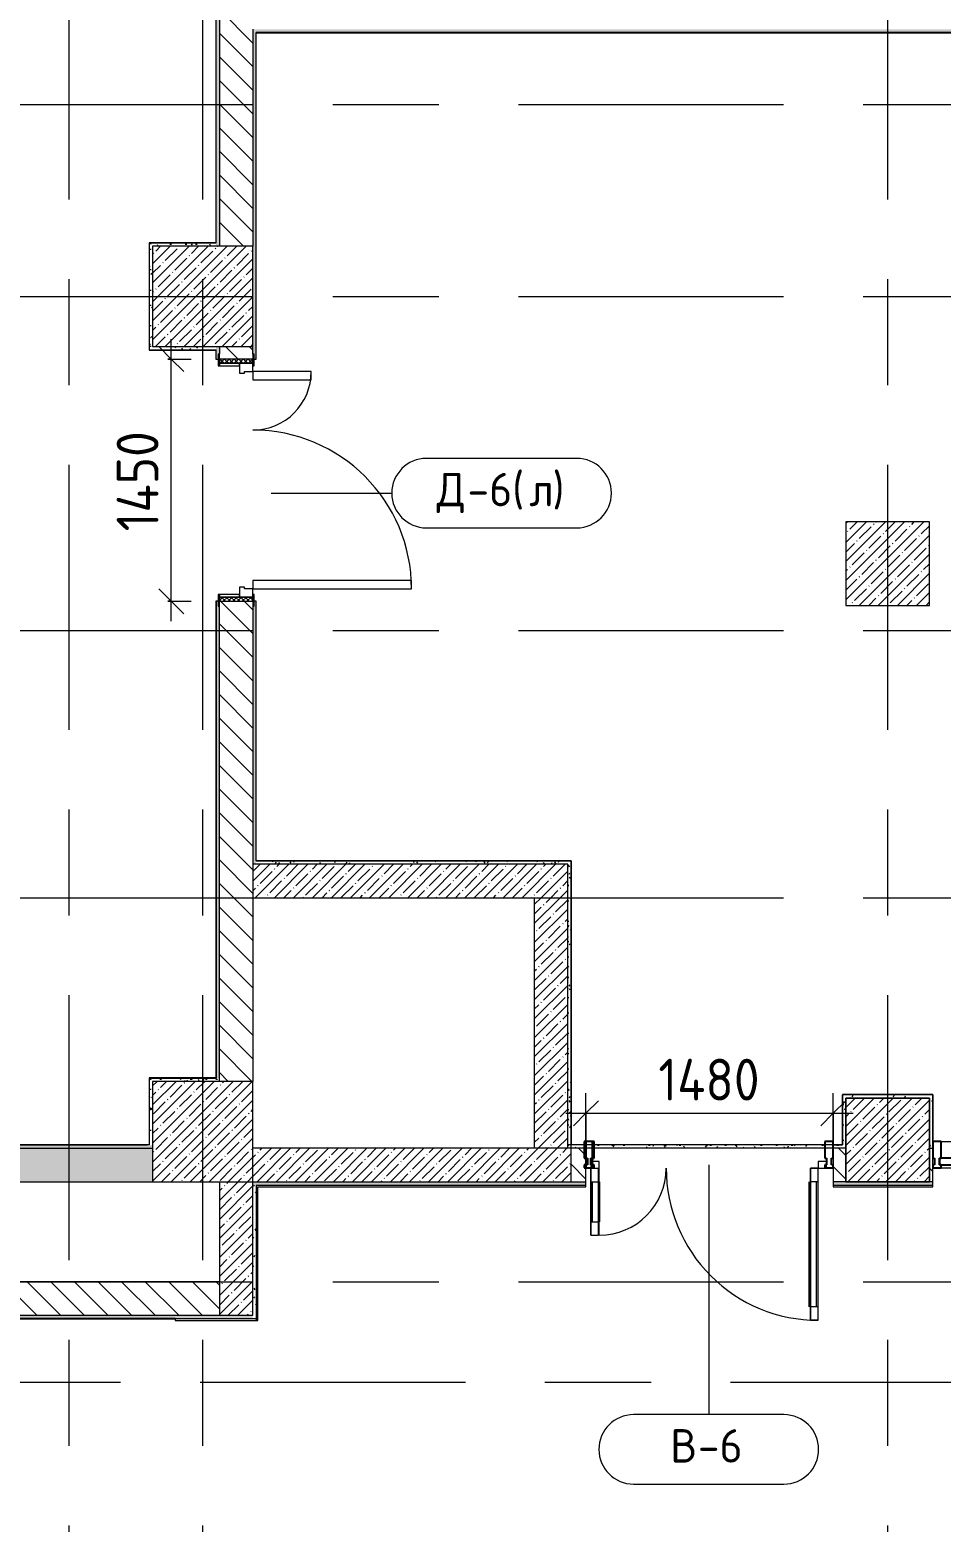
# Model space of a CAD drawing. Header units: millimetres. Extents: x 35363 to 232034, y -8553 to 29000.
# Drawn here: x 65425 to 70880, y 9662 to 18596 of the extents above; entities that cross this region are included whole.
import ezdxf

# ---------------------------------------------------------------- set-up
doc = ezdxf.new("R2010")
doc.units = ezdxf.units.MM
doc.linetypes.add('Осевая', pattern=[3175, 635, -476.25, 1587.5, -476.25])
for name, color, linetype, lineweight in [('A-ANNO-DIMS', 7, 'Continuous', 9), ('A-ANNO-DIMS-100', 7, 'Continuous', 9), ('A-DETL-GENF', 7, 'Continuous', 9), ('A-DOOR', 7, 'Continuous', 9), ('A-DOOR-FRAM-2', 7, 'Continuous', 9), ('A-DOOR-IDEN', 7, 'Continuous', 9), ('A-GLAZ-CURT', 7, 'Continuous', 9), ('A-GLAZ-CURT-1', 7, 'Continuous', 25), ('A-GLAZ-CWMG', 7, 'Continuous', 9), ('A-GLAZ-CWMG-1', 7, 'Continuous', 25), ('A-WALL', 7, 'Continuous', 9), ('I-WALL', 7, 'Continuous', 9), ('S-COLS', 7, 'Continuous', 9), ('Оси-2', 7, 'Осевая', 9)]:
    doc.layers.add(name, color=color, linetype=linetype, lineweight=lineweight)
for name, color, linetype, lineweight, true_color in [('A-DOOR-1', 1, 'Continuous', 9, 0xff0000), ('A-DOOR-2', 1, 'Continuous', 13, 0xff0000), ('A-DOOR-FRAM-1', 1, 'Continuous', 13, 0xff0000), ('A-WALL-1', 7, 'Continuous', 9, 0x3c3c3c), ('A-WALL-FNSH-1', 7, 'Continuous', 9, 0x3c3c3c)]:
    doc.layers.add(name, color=color, linetype=linetype, lineweight=lineweight, true_color=true_color)
doc.styles.add('GOST Common', font='GOST_Common.ttf', dxfattribs={"height": 200})
doc.styles.add('ISOCPEUR', font='isocpeur.ttf', dxfattribs={"width": 0.9, "height": 250})
doc.dimstyles.new('ISO-2_5_0_9К_БОЛЬШОЙ', dxfattribs={"dimscale": 304.8, "dimtxt": 248.995294, "dimasz": 0.492126, "dimexe": 0.393701, "dimexo": 0.984252, "dimgap": 0, "dimtad": 1, "dimdec": 0, "dimrnd": 10, "dimzin": 0, "dimdsep": 46, "dimtxsty": 'ISOCPEUR', "dimblk1": 'OBLIQUE', "dimblk2": 'OBLIQUE', "dimsah": 1, "dimcen": 0.09, "dimdle": 0.393701, "dimazin": 0, "dimtfac": 1, "dimtdec": 4, "dimtix": 1, "dimtmove": 0, "dimatfit": 3, "dimfxl": 1, "dimtvp": 1, "dimtolj": 1, "dimtzin": 0, "dimarcsym": 2})
pattern_1 = [(135, (0, 0), (-70.71068, -70.71068), [])]
pattern_2 = [(45, (0, 0), (-57.02463, 57.02463), []), (45, (57.025, 0), (-57.02463, 57.02463), [100.806, -20.161, 3.353, -16.808])]
pattern_3 = [(0, (0, 0), (121.92, 30.48), [10.058, -81.382, 10.058, -81.382, -487.68]), (0, (0, 0), (121.92, 30.48), [-182.88, 10.058, -172.822, 10.058, -81.382, -213.36]), (0, (0, 0), (121.92, 30.48), [-457.2, 10.058, -50.902, 10.058, -142.342]), (120, (45.72, 15.24), (-87.356454, 90.345817), [10.058, -81.382, 10.058, -81.382, -487.68]), (120, (45.72, 15.24), (-87.356454, 90.345817), [-182.88, 10.058, -172.822, 10.058, -81.382, -213.36]), (120, (45.72, 15.24), (-87.356454, 90.345817), [-457.2, 10.058, -50.902, 10.058, -142.342]), (240, (60.96, 76.2), (-34.563546, -120.825817), [10.058, -81.382, 10.058, -81.382, -487.68]), (240, (60.96, 76.2), (-34.563546, -120.825817), [-182.88, 10.058, -172.822, 10.058, -81.382, -213.36]), (240, (60.96, 76.2), (-34.563546, -120.825817), [-457.2, 10.058, -50.902, 10.058, -142.342])]

# ---------------------------------------------------------------- blocks, each defined once
blk = doc.blocks.new('BSC_Колонна _Прямоугольная - 600х600-23205240-План заполнения и маркировки дверных проемов 2 этажа в осях 12-23')
at = {"layer": 'S-COLS'}
h = blk.add_hatch(dxfattribs=at)
h.set_pattern_fill('FP_15', color=256, style=0, pattern_type=2)
h.set_pattern_definition([(45, (-66460, -12000), (-57.02463, 57.02463), []), (45, (-66402.975, -12000), (-57.02463, 57.02463), [100.806, -20.161, 3.353, -16.808])])
h.paths.add_polyline_path([(-300, -300), (300, -300), (300, 300), (-300, 300), (-300, -253.2)])
for p, q in [((300, 300), (-300, 300)), ((-300, 300), (-300, -300)), ((300, -300), (300, 300)), ((-300, -300), (300, -300))]:
    blk.add_line(p, q, dxfattribs=at)
blk = doc.blocks.new('BSC_Колонна _Прямоугольная - 600х600-V14-План заполнения и маркировки дверных проемов 2 этажа в осях 12-23')
at = {"layer": 'S-COLS'}
h = blk.add_hatch(dxfattribs=at)
h.set_pattern_fill('FP_16', color=256, style=0, pattern_type=2)
h.set_pattern_definition([(45, (-66460, -17000), (-57.02463, 57.02463), []), (45, (-66402.975, -17000), (-57.02463, 57.02463), [100.806, -20.161, 3.353, -16.808])])
h.paths.add_polyline_path([(-300, -300), (300, -300), (300, 300), (-300, 300), (-300, 225.7)])
for p, q in [((300, 300), (-300, 300)), ((-300, 300), (-300, -300)), ((300, -300), (300, 300)), ((-300, -300), (300, -300))]:
    blk.add_line(p, q, dxfattribs=at)
blk = doc.blocks.new('110_Дверь_СКБ_2Ст - Д-6_л__ ДОО_Дв_1450x2100h_Дверь из раздевальной в коридор-25835678-План заполнения и маркировки дверных проемов 2 этажа в осях 12-23')
at = {"layer": 'A-DOOR'}
h = blk.add_hatch(dxfattribs=at)
h.set_pattern_fill('FP_25', color=256, style=0, pattern_type=2)
h.set_pattern_definition([(135, (1576.41, 164.685), (-14.14214, -14.14214), []), (225, (1576.41, 164.685), (14.14214, -14.14214), [])])
h.paths.add_polyline_path([(737.5, 100), (712.5, 100), (712.5, -100), (737.5, -100)])
at = {"layer": 'A-DOOR-FRAM-2'}
h = blk.add_hatch(dxfattribs=at)
h.set_pattern_fill('FP_26', color=256, style=0, pattern_type=2)
h.set_pattern_definition([(45, (-546.384, 164.685), (-14.1421, 14.1421), []), (135, (-546.384, 164.685), (-14.1421, -14.1421), [])])
h.paths.add_polyline_path([(-687.5, -100), (-687.5, 100), (-712.5, 100), (-712.5, -100)])
at = {"layer": 'A-DOOR-1'}
for centre, radius, start, end in [((662.5, 100), 950, 90, 180), ((-637.5, 100), 350, 360, 90)]:
    blk.add_arc(centre, radius, start, end, dxfattribs=at)
at = {"layer": 'A-DOOR-2'}
for p, q in [((662.5, 1050), (612.5, 1050)), ((612.5, 1050), (612.5, 100)), ((662.5, 100), (662.5, 1050)), ((-637.5, 450), (-637.5, 100)), ((-587.5, 450), (-637.5, 450)), ((-587.5, 100), (-587.5, 450)), ((-637.5, 100), (-587.5, 100)), ((612.5, 100), (662.5, 100))]:
    blk.add_line(p, q, dxfattribs=at)
at = {"layer": 'A-DOOR-FRAM-1'}
for p, q in [((-672.5, 108), (-742.5, 108)), ((-742.5, 108), (-742.5, 100)), ((-742.5, 100), (-672.5, 100)), ((-687.5, 100), (-712.5, 100)), ((-712.5, 100), (-712.5, -100)), ((-637.5, 100), (-687.5, 100)), ((-687.5, 100), (-687.5, 20)), ((-687.5, -100), (-687.5, 100)), ((-672.5, 100), (-672.5, 108)), ((-637.5, 50), (-637.5, 100)), ((662.5, 100), (662.5, 50)), ((712.5, 100), (662.5, 100)), ((767.5, 108), (697.5, 108)), ((697.5, 108), (697.5, 100)), ((697.5, 100), (767.5, 100)), ((712.5, 20), (712.5, 100)), ((737.5, 100), (712.5, 100)), ((712.5, 100), (712.5, -100)), ((737.5, -100), (737.5, 100)), ((767.5, 100), (767.5, 108)), ((-687.5, 20), (-627.5, 20)), ((-672.5, 20), (-687.5, 20)), ((-687.5, 20), (-687.5, -100)), ((-672.5, -100), (-672.5, 20)), ((-627.5, 50), (-637.5, 50)), ((-627.5, 20), (-627.5, 50)), ((662.5, 50), (652.5, 50)), ((652.5, 50), (652.5, 20)), ((652.5, 20), (712.5, 20)), ((712.5, 20), (697.5, 20)), ((697.5, 20), (697.5, -100)), ((712.5, -100), (712.5, 20)), ((-672.5, -100), (-742.5, -100)), ((-742.5, -100), (-742.5, -108)), ((-742.5, -108), (-672.5, -108)), ((-712.5, -100), (-687.5, -100)), ((-687.5, -100), (-672.5, -100)), ((-672.5, -108), (-672.5, -100)), ((697.5, -100), (712.5, -100)), ((767.5, -100), (697.5, -100)), ((697.5, -100), (697.5, -108)), ((697.5, -108), (767.5, -108)), ((712.5, -100), (737.5, -100)), ((767.5, -108), (767.5, -100))]:
    blk.add_line(p, q, dxfattribs=at)
blk = doc.blocks.new('BSC_Колонна _Прямоугольная - 500х500-V28-План заполнения и маркировки дверных проемов 2 этажа в осях 12-23')
at = {"layer": 'S-COLS'}
h = blk.add_hatch(dxfattribs=at)
h.set_pattern_fill('FP_44', color=256, style=0, pattern_type=2)
h.set_pattern_definition([(45, (-70560, -15400), (-57.02463, 57.02463), []), (45, (-70502.975, -15400), (-57.02463, 57.02463), [100.806, -20.161, 3.353, -16.808])])
h.paths.add_polyline_path([(-250, -250), (250, -250), (250, 250), (-250, 250)])
for p, q in [((250, 250), (-250, 250)), ((-250, 250), (-250, -250)), ((250, -250), (250, 250)), ((-250, -250), (250, -250))]:
    blk.add_line(p, q, dxfattribs=at)
blk = doc.blocks.new('Прямоугольный импост - Импост структурный с накладкой - 160мм Темный-33326475-План заполнения и маркировки дверных проемов 2 этажа в осях 12-23')
at = {"layer": 'A-GLAZ-CWMG-1'}
for p, q in [((-50, 40), (-50, 140)), ((-50, 140), (0, 140)), ((0, 140), (0, 40)), ((-40, 40), (-50, 40)), ((-50, -17), (-50, 0)), ((-50, 0), (-40, 0)), ((-40, 0), (-40, 40)), ((-10, 40), (-10, 0)), ((0, 40), (-10, 40)), ((-10, 0), (0, 0)), ((0, 0), (0, -17)), ((0, -17), (-50, -17))]:
    blk.add_line(p, q, dxfattribs=at)
blk = doc.blocks.new('Дверь_Витражная_остекление_ - ВВ-6 остекление-32274838-План заполнения и маркировки дверных проемов 2 этажа в осях 12-23')
at = {"layer": 'A-DETL-GENF'}
for p, q in [((-655, 930), (-610, 930)), ((-655, 930), (-655, 20)), ((-610, 930), (-655, 930)), ((-655, 930), (-655, 20)), ((-610, 930), (-610, 20)), ((-610, 20), (-610, 930)), ((-655, 850), (-610, 850)), ((-645, 850), (-645, 100)), ((-601, 850), (-601, 100)), ((705, 420), (660, 420)), ((660, 420), (660, 20)), ((705, 420), (660, 420)), ((660, 420), (660, 20)), ((705, 420), (705, 20)), ((705, 20), (705, 420)), ((651, 340), (651, 100)), ((705, 340), (660, 340)), ((695, 340), (695, 100)), ((-655, 100), (-610, 100)), ((705, 100), (660, 100)), ((-610, 20), (-655, 20)), ((-655, 20), (-610, 20))]:
    blk.add_line(p, q, dxfattribs=at)
at = {"layer": 'A-DOOR-1'}
for p, q in [((-655, 930), (-655, 20)), ((655, 420), (655, 20))]:
    blk.add_line(p, q, dxfattribs=at)
for centre, radius, start, end in [((-655, 20), 910, 360, 90), ((655, 20), 400, 90, 180)]:
    blk.add_arc(centre, radius, start, end, dxfattribs=at)
at = {"layer": 'A-DOOR-2'}
for p, q in [((-655, 20), (-705, 20)), ((-705, 20), (-705, -20)), ((-655, -20), (-655, 20)), ((705, 20), (655, 20)), ((655, 20), (655, -20)), ((705, -20), (705, 20)), ((-705, -20), (-655, -20)), ((655, -20), (705, -20))]:
    blk.add_line(p, q, dxfattribs=at)
blk = doc.blocks.new('Прямоугольный импост - Импост структурный с накладкой - 160мм Темный-33326241-План заполнения и маркировки дверных проемов 2 этажа в осях 12-23')
at = {"layer": 'A-GLAZ-CWMG-1'}
for p, q in [((-25, 40), (-25, 140)), ((-25, 140), (25, 140)), ((25, 140), (25, 40)), ((-15, 40), (-25, 40)), ((-25, -17), (-25, 0)), ((-25, 0), (-15, 0)), ((-15, 0), (-15, 40)), ((15, 40), (15, 0)), ((25, 40), (15, 40)), ((15, 0), (25, 0)), ((25, 0), (25, -17)), ((25, -17), (-25, -17))]:
    blk.add_line(p, q, dxfattribs=at)
blk = doc.blocks.new('Прямоугольный импост - Импост структурный с накладкой - 160мм Темный-33326242-План заполнения и маркировки дверных проемов 2 этажа в осях 12-23')
at = {"layer": 'A-GLAZ-CWMG-1'}
for p, q in [((0, 140), (-50, 140)), ((-50, 140), (-50, 40)), ((0, 40), (0, 140)), ((-50, 40), (-40, 40)), ((-40, 0), (-50, 0)), ((-50, 0), (-50, -17)), ((-40, 40), (-40, 0)), ((-10, 0), (-10, 40)), ((-10, 40), (0, 40)), ((0, 0), (-10, 0)), ((0, -17), (0, 0)), ((-50, -17), (0, -17))]:
    blk.add_line(p, q, dxfattribs=at)
blk = doc.blocks.new('Прямоугольный импост - Импост структурный с накладкой - 160мм Темный-33326237-План заполнения и маркировки дверных проемов 2 этажа в осях 12-23')
at = {"layer": 'A-GLAZ-CWMG-1'}
for p, q in [((-50, 40), (-50, 140)), ((-50, 140), (0, 140)), ((0, 140), (0, 40)), ((-40, 40), (-50, 40)), ((-50, -17), (-50, 0)), ((-50, 0), (-40, 0)), ((-40, 0), (-40, 40)), ((-10, 40), (-10, 0)), ((0, 40), (-10, 40)), ((-10, 0), (0, 0)), ((0, 0), (0, -17)), ((0, -17), (-50, -17))]:
    blk.add_line(p, q, dxfattribs=at)
blk = doc.blocks.new('Системная панель - Стекло - 40мм-32468815-План заполнения и маркировки дверных проемов 2 этажа в осях 12-23')
at = {"layer": 'A-GLAZ-CURT'}
h = blk.add_hatch(dxfattribs=at)
h.set_pattern_fill('FP_63', color=256, style=0, pattern_type=2)
h.set_pattern_definition([(225, (71537, 11700), (282.8427, -282.8427), [200, -600]), (225, (71737, 11800), (282.8427, -282.8427), [600, -200]), (225, (71337, 11900), (282.8427, -282.8427), [200, -600])])
h.paths.add_polyline_path([(-567, 0), (-567, -40), (567, -40), (567, 0), (-271.5, 0)])
at = {"layer": 'A-GLAZ-CURT-1'}
for p, q in [((567, 0), (-567, 0)), ((-567, 0), (-567, -40)), ((567, -40), (567, 0)), ((-567, -40), (567, -40))]:
    blk.add_line(p, q, dxfattribs=at)
blk = doc.blocks.new('Прямоугольный импост - Импост структурный с накладкой - 160мм Темный-32468813-План заполнения и маркировки дверных проемов 2 этажа в осях 12-23')
at = {"layer": 'A-GLAZ-CWMG'}
for p, q in [((70880, 11940), (71994, 11940)), ((70880, 11783), (71994, 11783))]:
    blk.add_line(p, q, dxfattribs=at)
blk = doc.blocks.new('М_двери - Типоразмер_рамка-25223575-План заполнения и маркировки дверных проемов 2 этажа в осях 12-23')
at = {"layer": 'A-DOOR-IDEN'}
for p, q in [((4.496, 2.08), (-4.496, 2.08)), ((-4.496, -2.08), (4.496, -2.08))]:
    blk.add_line(p, q, dxfattribs=at)
for centre, start, end in [((-4.496, 0), 90, 270), ((4.496, 0), 270, 90)]:
    blk.add_arc(centre, 2.08, start, end, dxfattribs=at)
blk = doc.blocks.new('DIMBLOCK61-План заполнения и маркировки дверных проемов 2 этажа в осях 12-23')
at = {"layer": 'A-ANNO-DIMS-100'}
for p, q in [((66271.7, 15055), (66271.7, 16745)), ((66252, 16625), (66391.7, 16625)), ((66271.7, 16625), (66252, 16625)), ((66252, 15175), (66391.7, 15175)), ((66271.7, 15175), (66252, 15175))]:
    blk.add_line(p, q, dxfattribs=at)
at = {"layer": 'A-ANNO-DIMS-100', "lineweight": 20}
for p, q in [((66271.7, 16625), (66196.7, 16700)), ((66271.7, 16625), (66346.7, 16550)), ((66271.7, 15175), (66196.7, 15250)), ((66271.7, 15175), (66346.7, 15100))]:
    blk.add_line(p, q, dxfattribs=at)
at = {"layer": 'A-ANNO-DIMS-100', "color": 0, "insert": (65945.1, 15593.5), "char_height": 250, "width": 735.494, "attachment_point": 1, "rotation": 90, "line_spacing_factor": 1.149209, "style": 'ISOCPEUR'}
blk.add_mtext('1450', dxfattribs=at)
blk = doc.blocks.new('_Oblique')
at = {"color": 0, "linetype": 'ByBlock', "lineweight": -2}
blk.add_line((-0.5, -0.5), (0.5, 0.5), dxfattribs=at)
blk = doc.blocks.new('DIMBLOCK63-План заполнения и маркировки дверных проемов 2 этажа в осях 12-23')
at = {"layer": 'A-ANNO-DIMS-100'}
for p, q in [((68754, 11915.3), (68754, 12229.3)), ((70234, 11915.3), (70234, 12229.3)), ((68634, 12109.3), (70354, 12109.3)), ((68754, 12109.3), (68754, 11915.3)), ((70234, 12109.3), (70234, 11915.3))]:
    blk.add_line(p, q, dxfattribs=at)
at = {"layer": 'A-ANNO-DIMS-100', "lineweight": 20}
for p, q in [((68754, 12109.3), (68829, 12184.3)), ((70234, 12109.3), (70309, 12184.3)), ((68754, 12109.3), (68679, 12034.3)), ((70234, 12109.3), (70159, 12034.3))]:
    blk.add_line(p, q, dxfattribs=at)
at = {"layer": 'A-ANNO-DIMS-100', "color": 0, "insert": (69187.5, 12435.9), "char_height": 250, "width": 735.494, "attachment_point": 1, "line_spacing_factor": 1.149209, "style": 'ISOCPEUR'}
blk.add_mtext('1480', dxfattribs=at)

msp = doc.modelspace()

# ---------------------------------------------------------------- hatches: boundary and pattern name
at = {"layer": 'I-WALL'}
h = msp.add_hatch(dxfattribs=at)
h.set_pattern_fill('FP_19', color=256, style=0, pattern_type=2)
h.set_pattern_definition(pattern_1)
h.paths.add_polyline_path([(66560, 12300), (66760, 12300), (66760, 15175), (66560, 15175), (66560, 12320)])
h.paths.add_polyline_path([(66560, 16625), (66760, 16625), (66760, 16700), (66560, 16700), (66560, 16655)])
h.paths.add_polyline_path([(66617.1, 17300), (66760, 17300), (66760, 22700), (66560, 22700), (66560, 17300)])
h.paths.add_polyline_path([(66760, 23300), (66760, 24050), (66560, 24050), (66560, 23300)])
h.paths.add_polyline_path([(66760, 25950), (66760, 26500), (66560, 26500), (66560, 25950)])
h = msp.add_hatch(dxfattribs=at)
h.set_pattern_fill('FP_58', color=256, style=0, pattern_type=2)
h.set_pattern_definition(pattern_3)
h.paths.add_polyline_path([(66540, 17300), (66560, 17300), (66560, 22700), (66540, 22700), (66540, 17320)])
h = msp.add_hatch(dxfattribs=at)
h.set_pattern_fill('FP_58', color=256, style=0, pattern_type=2)
h.set_pattern_definition(pattern_3)
h.paths.add_polyline_path([(84460, 18580), (84460, 18600), (80210, 18599.9), (80210, 18592), (80180, 18592), (80180, 18580), (84459, 18580)])
h.paths.add_polyline_path([(78974.4, 18580), (79080, 18580), (79080, 18592), (79050, 18592), (79050, 18600), (77370, 18599.7), (77370, 18592), (77340, 18592), (77340, 18580), (77521.2, 18580)])
h.paths.add_polyline_path([(76240, 18580), (76240, 18592), (76210, 18592), (76210, 18600), (66760, 18600), (66760, 18580), (76210, 18580)])
h = msp.add_hatch(dxfattribs=at)
h.set_pattern_fill('FP_58', color=256, style=0, pattern_type=2)
h.set_pattern_definition(pattern_3)
h.paths.add_polyline_path([(66780, 13600), (66780, 15175), (66768, 15175), (66768, 15145), (66760, 15145), (66760, 13600)])
h.paths.add_polyline_path([(66780, 16625), (66780, 18580), (66760, 18580), (66760, 16655), (66768, 16655), (66768, 16625)])
h = msp.add_hatch(dxfattribs=at)
h.set_pattern_fill('FP_58', color=256, style=0, pattern_type=2)
h.set_pattern_definition(pattern_3)
h.paths.add_polyline_path([(66140, 16700), (66160, 16700), (66160, 17320), (66140, 17320), (66140, 17225.7)])
h = msp.add_hatch(dxfattribs=at)
h.set_pattern_fill('FP_58', color=256, style=0, pattern_type=2)
h.set_pattern_definition(pattern_3)
h.paths.add_polyline_path([(66540, 17300), (66539, 17320), (66160, 17320), (66160, 17300)])
h = msp.add_hatch(dxfattribs=at)
h.set_pattern_fill('FP_58', color=256, style=0, pattern_type=2)
h.set_pattern_definition(pattern_3)
h.paths.add_polyline_path([(66540, 16680), (66540, 16700), (66140, 16700), (66140, 16680), (66160, 16680)])
h = msp.add_hatch(dxfattribs=at)
h.set_pattern_fill('FP_58', color=256, style=0, pattern_type=2)
h.set_pattern_definition(pattern_3)
h.paths.add_polyline_path([(66540, 12320), (66560, 12320), (66559.8, 15145), (66552, 15145), (66552, 15175), (66540, 15175), (66540, 12321)])
h.paths.add_polyline_path([(66552, 16625), (66552, 16655), (66560, 16655), (66560, 16700), (66540, 16700), (66540, 16625)])
h = msp.add_hatch(dxfattribs=at)
h.set_pattern_fill('FP_17', color=256, style=0, pattern_type=2)
h.set_pattern_definition(pattern_2)
h.paths.add_polyline_path([(68445, 13400), (68645, 13400), (68645, 13600), (66760, 13600), (66760, 13400), (67348.9, 13400)])
h = msp.add_hatch(dxfattribs=at)
h.set_pattern_fill('FP_58', color=256, style=0, pattern_type=2)
h.set_pattern_definition(pattern_3)
h.paths.add_polyline_path([(66780, 13600), (68665, 13600), (68665, 13620), (66780, 13620)])
h = msp.add_hatch(dxfattribs=at)
h.set_pattern_fill('FP_58', color=256, style=0, pattern_type=2)
h.set_pattern_definition(pattern_3)
h.paths.add_polyline_path([(68665, 11900), (68665, 13600), (68645, 13600), (68645, 11900)])
h = msp.add_hatch(dxfattribs=at)
h.set_pattern_fill('FP_17', color=256, style=0, pattern_type=2)
h.set_pattern_definition(pattern_2)
h.paths.add_polyline_path([(68445, 11900), (68645, 11900), (68645, 13400), (68445, 13400), (68445, 12660)])
h = msp.add_hatch(dxfattribs=at)
h.set_pattern_fill('FP_58', color=256, style=0, pattern_type=2)
h.set_pattern_definition(pattern_3)
h.paths.add_polyline_path([(66140, 11920), (66160, 11920), (66160, 12320), (66140, 12320), (66140, 11947)])
h = msp.add_hatch(dxfattribs=at)
h.set_pattern_fill('FP_58', color=256, style=0, pattern_type=2)
h.set_pattern_definition(pattern_3)
h.paths.add_polyline_path([(66560, 12300), (66560, 12320), (66160, 12320), (66160, 12300)])
h = msp.add_hatch(dxfattribs=at)
h.set_pattern_fill('FP_58', color=256, style=0, pattern_type=2)
h.set_pattern_definition(pattern_3)
h.paths.add_polyline_path([(70310, 11920), (70310, 12220), (70290, 12220), (70290, 11920)])
h = msp.add_hatch(dxfattribs=at)
h.set_pattern_fill('FP_58', color=256, style=0, pattern_type=2)
h.set_pattern_definition(pattern_3)
h.paths.add_polyline_path([(70830, 12200), (70830, 12220), (70310, 12220), (70310, 12200), (70810, 12200)])
h = msp.add_hatch(dxfattribs=at)
h.set_pattern_fill('FP_58', color=256, style=0, pattern_type=2)
h.set_pattern_definition(pattern_3)
h.paths.add_polyline_path([(70810, 11900), (70830, 11900), (70830, 12200), (70810, 12200)])
h = msp.add_hatch(dxfattribs=at)
h.set_pattern_fill('FP_17', color=256, style=0, pattern_type=2)
h.set_pattern_definition(pattern_2)
h.paths.add_polyline_path([(61960, 11700), (66160, 11700), (66160, 11900), (60760, 11900), (60760, 11700), (61536.2, 11700)])
h.paths.add_polyline_path([(58629.8, 11700), (60160, 11700), (60160, 11900), (54760, 11900), (54760, 11700), (58339.2, 11700)])
h = msp.add_hatch(dxfattribs=at)
h.set_pattern_fill('FP_58', color=256, style=0, pattern_type=2)
h.set_pattern_definition(pattern_3)
h.paths.add_polyline_path([(66160, 11900), (66160, 11920), (60780, 11920), (60780, 11900), (64442.6, 11900)])
h = msp.add_hatch(dxfattribs=at)
h.set_pattern_fill('FP_17', color=256, style=0, pattern_type=2)
h.set_pattern_definition(pattern_2)
h.paths.add_polyline_path([(68445, 11700), (68665, 11700), (68665, 11900), (66760, 11900), (66760, 11700), (67348.9, 11700)])
h = msp.add_hatch(dxfattribs=at)
h.set_pattern_fill('FP_58', color=256, style=0, pattern_type=2)
h.set_pattern_definition(pattern_3)
h.paths.add_polyline_path([(68802.1, 11900), (70310, 11900), (70310, 11920), (68645, 11920), (68645, 11900), (68754, 11900)])
h = msp.add_hatch(dxfattribs=at)
h.set_pattern_fill('FP_19', color=256, style=0, pattern_type=2)
h.set_pattern_definition(pattern_1)
h.paths.add_polyline_path([(75480, 11700), (75480, 11900), (73520, 11900), (73520, 11700), (74614.8, 11700)])
h.paths.add_polyline_path([(70234, 11700), (70310, 11700), (70310, 11900), (70234, 11900), (70234, 11746.8)])
h.paths.add_polyline_path([(68754, 11700), (68754, 11900), (68665, 11900), (68665, 11700)])
h.paths.add_polyline_path([(70810, 11700), (70830, 11700), (70830, 11900), (70810, 11900), (70810, 11746.8)])
h = msp.add_hatch(dxfattribs=at)
h.set_pattern_fill('FP_17', color=256, style=0, pattern_type=2)
h.set_pattern_definition(pattern_2)
h.paths.add_polyline_path([(66760, 10900), (66760, 11700), (66560, 11700), (66560, 10900)])
h = msp.add_hatch(dxfattribs=at)
h.set_pattern_fill('FP_58', color=256, style=0, pattern_type=2)
h.set_pattern_definition(pattern_3)
h.paths.add_polyline_path([(70255.3, 11680), (70830, 11680), (70830, 11700), (70234, 11700), (70234, 11680)])
h.paths.add_polyline_path([(66760, 11680), (68754, 11680), (68754, 11700), (66760, 11700)])
h = msp.add_hatch(dxfattribs=at)
h.set_pattern_fill('FP_58', color=256, style=0, pattern_type=2)
h.set_pattern_definition(pattern_3)
h.paths.add_polyline_path([(66760, 10880), (66780, 10880), (66780, 11680), (66760, 11680), (66760, 10900)])
h = msp.add_hatch(dxfattribs=at)
h.set_pattern_fill('FP_19', color=256, style=0, pattern_type=2)
h.set_pattern_definition(pattern_1)
h.paths.add_polyline_path([(66560, 10900), (66560, 11100), (62160, 11100), (62160, 10900), (65895.8, 10900)])
h = msp.add_hatch(dxfattribs=at)
h.set_pattern_fill('FP_58', color=256, style=0, pattern_type=2)
h.set_pattern_definition(pattern_3)
h.paths.add_polyline_path([(66760, 10880), (66760, 10900), (61940, 10900), (61940, 10880), (65895.8, 10880)])
at = {"layer": 'S-COLS'}
h = msp.add_hatch(dxfattribs=at)
h.set_pattern_fill('FP_17', color=256, style=0, pattern_type=2)
h.set_pattern_definition(pattern_2)
h.paths.add_polyline_path([(70310, 11700), (70810, 11700), (70810, 12200), (70310, 12200), (70310, 11746.8)])

# ---------------------------------------------------------------- linework, layer by layer
at = {"layer": 'A-DOOR-IDEN'}
for p, q in [((66868.9, 15822.4), (67591.7, 15822.4)), ((69489, 11800), (69489, 10305.2))]:
    msp.add_line(p, q, dxfattribs=at)
at = {"layer": 'A-WALL'}
for p, q in [((66540, 17320), (66540, 22680)), ((66760, 18600), (66760, 17300)), ((66140, 17320), (66540, 17320)), ((66540, 16625), (66540, 16680)), ((66560, 16700), (66560, 16655)), ((66760, 16655), (66760, 16700)), ((66540, 15175), (66540, 12320)), ((66560, 12300), (66560, 15145)), ((66760, 15145), (66760, 12300)), ((66780, 13620), (66780, 15175)), ((66140, 12320), (66140, 11920)), ((66160, 12320), (66540, 12320)), ((60760, 11900), (66160, 11900)), ((66139, 11920), (66140, 11920)), ((70290, 11920), (70234, 11920)), ((70810, 11900), (70830, 11900)), ((66760, 10900), (66760, 11700)), ((66760, 11700), (68754, 11700)), ((66780, 11680), (68754, 11680)), ((66780, 11680), (66780, 10880)), ((66296, 10879), (66296, 10879.5)), ((66780, 10868.5), (66791, 10868.5)), ((66791, 10868.5), (66791, 10879.5))]:
    msp.add_line(p, q, dxfattribs=at)
at = {"layer": 'A-WALL-1'}
for p, q in [((66560, 22700), (66560, 17300)), ((66780, 18580), (66781, 18580)), ((66780, 16625), (66780, 18580)), ((66140, 17320), (66140, 16680)), ((66140, 16680), (66540, 16680)), ((66540, 16625), (66552, 16625)), ((66768, 16625), (66780, 16625)), ((66552, 15175), (66540, 15175)), ((66780, 15175), (66768, 15175)), ((68645, 13600), (66760, 13600)), ((66781, 13620), (66780, 13620)), ((68645, 11900), (68645, 13600)), ((66760, 13400), (68445, 13400)), ((68445, 13400), (68445, 11900)), ((70830, 12220), (70290, 12220)), ((70310, 11700), (70310, 12200)), ((70310, 12200), (70810, 12200)), ((70810, 12200), (70810, 11700)), ((66139, 11920), (66127, 11920)), ((70310, 11900), (66760, 11900)), ((70234, 11920), (68645, 11920)), ((68665, 11700), (68665, 11920)), ((68754, 11680), (68754, 11900)), ((70234, 11900), (70234, 11680)), ((70290, 11921), (70290, 11920)), ((70830, 11680), (70830, 11920)), ((62160, 11700), (66160, 11700)), ((66560, 11700), (66560, 10900)), ((70830, 11700), (70234, 11700)), ((70234, 11680), (70830, 11680)), ((66560, 11100), (62160, 11100)), ((61960, 10900), (66760, 10900)), ((66296, 10880), (66780, 10880))]:
    msp.add_line(p, q, dxfattribs=at)
at = {"layer": 'A-WALL-FNSH-1'}
for p, q in [((66539, 22679), (66539, 17321)), ((76240, 18580), (66781, 18580)), ((66781, 16625), (66781, 18579)), ((66781, 18579), (76240, 18579)), ((66539, 17321), (66139, 17321)), ((66139, 17321), (66139, 16679)), ((66139, 16679), (66539, 16679)), ((66539, 16679), (66539, 16625)), ((66539, 16625), (66540, 16625)), ((66780, 16625), (66781, 16625)), ((70811, 15651), (70309, 15651)), ((70309, 15651), (70309, 15149)), ((70811, 15149), (70811, 15651)), ((66539, 15175), (66539, 12321)), ((66540, 15175), (66539, 15175)), ((66781, 15175), (66780, 15175)), ((66781, 13621), (66781, 15175)), ((70309, 15149), (70811, 15149)), ((68666, 13621), (66781, 13621)), ((66781, 13620), (68665, 13620)), ((68665, 13620), (68665, 11920)), ((68666, 11921), (68666, 13621)), ((66539, 12321), (66139, 12321)), ((66139, 12321), (66139, 11921)), ((66140, 12320), (66160, 12320)), ((70289, 12221), (70289, 11921)), ((70831, 12221), (70289, 12221)), ((70290, 11921), (70290, 12220)), ((70830, 12220), (70830, 11920)), ((70831, 11920), (70831, 12221)), ((60780, 11920), (66127, 11920)), ((66139, 11921), (60781, 11921)), ((68754, 11921), (68666, 11921)), ((68754, 11920), (68754, 11921)), ((70234, 11921), (70234, 11920)), ((70234, 11921), (70290, 11921)), ((70830, 11920), (70831, 11920)), ((66791, 11669), (68754, 11669)), ((66791, 10879.5), (66791, 11669)), ((68754, 11669), (68754, 11680)), ((70234, 11680), (70234, 11669)), ((70234, 11669), (70830, 11669)), ((70830, 11669), (70830, 11680)), ((61939, 10879), (66296, 10879)), ((66296, 10880), (61940, 10880)), ((66296, 10879.5), (66296, 10880)), ((66791, 10879.5), (66296, 10879.5)), ((66296, 10879), (66296, 10868.5)), ((66296, 10868.5), (66780, 10868.5)), ((66780, 10880), (66780, 10868.5))]:
    msp.add_line(p, q, dxfattribs=at)
at = {"layer": 'S-COLS'}
for p, q in [((70810, 12200), (70310, 12200)), ((70310, 12200), (70310, 11900)), ((70810, 11900), (70810, 12200)), ((70310, 11900), (70310, 11700)), ((70810, 11700), (70810, 11900)), ((70310, 11700), (70810, 11700))]:
    msp.add_line(p, q, dxfattribs=at)
at = {"layer": 'Оси-2'}
for p, q in [((65660, 593.7), (65660, 24898.1)), ((66460, 593.7), (66460, 24898.1)), ((70560, 593.7), (70560, 24898.1)), ((38663.4, 18150), (82200, 18150)), ((38663.4, 17000), (82200, 17000)), ((38663.4, 15000), (81600, 15000)), ((38663.4, 13400), (81600, 13400)), ((38663.4, 11100), (82200, 11100)), ((39933.4, 10500), (82200, 10500))]:
    msp.add_line(p, q, dxfattribs=at)

# ---------------------------------------------------------------- block references
at = {"layer": 'A-DOOR-1'}
for name, p, rotation in [('110_Дверь_СКБ_2Ст - Д-6_л__ ДОО_Дв_1450x2100h_Дверь из раздевальной в коридор-25835678-План заполнения и маркировки дверных проемов 2 этажа в осях 12-23', (66660, 15912.5), 269.9999999999999), ('Дверь_Витражная_остекление_ - ВВ-6 остекление-32274838-План заполнения и маркировки дверных проемов 2 этажа в осях 12-23', (69489, 11800), 180)]:
    msp.add_blockref(name, p, dxfattribs=dict(at, rotation=rotation))
at = {"layer": 'A-DOOR-IDEN', "xscale": 99.99999999999993, "yscale": 99.99999999999993, "zscale": 99.99999999999993}
for p in [(68249.3, 15822.4), (69489, 10097.2)]:
    msp.add_blockref('М_двери - Типоразмер_рамка-25223575-План заполнения и маркировки дверных проемов 2 этажа в осях 12-23', p, dxfattribs=at)
at = {"layer": 'A-GLAZ-CURT', "rotation": 180}
msp.add_blockref('Системная панель - Стекло - 40мм-32468815-План заполнения и маркировки дверных проемов 2 этажа в осях 12-23', (71437, 11800), dxfattribs=at)
at = {"layer": 'A-GLAZ-CWMG', "extrusion": (0, 0, -1)}
for name, p in [('Прямоугольный импост - Импост структурный с накладкой - 160мм Темный-33326241-План заполнения и маркировки дверных проемов 2 этажа в осях 12-23', (-68769, 11800)), ('Прямоугольный импост - Импост структурный с накладкой - 160мм Темный-33326475-План заполнения и маркировки дверных проемов 2 этажа в осях 12-23', (-68754, 11800)), ('Прямоугольный импост - Импост структурный с накладкой - 160мм Темный-33326237-План заполнения и маркировки дверных проемов 2 этажа в осях 12-23', (-70830, 11800))]:
    msp.add_blockref(name, p, dxfattribs=at)
at = {"layer": 'A-GLAZ-CWMG'}
for name, p in [('Прямоугольный импост - Импост структурный с накладкой - 160мм Темный-33326242-План заполнения и маркировки дверных проемов 2 этажа в осях 12-23', (70234, 11800)), ('Прямоугольный импост - Импост структурный с накладкой - 160мм Темный-32468813-План заполнения и маркировки дверных проемов 2 этажа в осях 12-23', (0, 0))]:
    msp.add_blockref(name, p, dxfattribs=at)
at = {"layer": 'S-COLS'}
for name, p in [('BSC_Колонна _Прямоугольная - 600х600-V14-План заполнения и маркировки дверных проемов 2 этажа в осях 12-23', (66460, 17000)), ('BSC_Колонна _Прямоугольная - 500х500-V28-План заполнения и маркировки дверных проемов 2 этажа в осях 12-23', (70560, 15400)), ('BSC_Колонна _Прямоугольная - 600х600-23205240-План заполнения и маркировки дверных проемов 2 этажа в осях 12-23', (66460, 12000))]:
    msp.add_blockref(name, p, dxfattribs=at)

# ---------------------------------------------------------------- texts
at = {"layer": 'A-DOOR-IDEN', "char_height": 200, "attachment_point": 1, "style": 'GOST Common'}
for s, insert, width in [('\\fGOST Common|b0|i0|c204|p34|;Д', (67859.5, 15943.6), 224.472), ('-6(', (68044.7, 15943.6), 448.945), ('\\fGOST Common|b0|i0|c204|p34|;)', (68554.1, 15943.6), 96.202), ('\\fGOST Common|b0|i0|c204|p34|;л', (68415.2, 15943.6), 168.354), ('\\fGOST Common|b0|i0|c204|p34|;В', (69258.3, 10218.4), 200.422), ('-6', (69423.6, 10218.4), 352.742)]:
    msp.add_mtext(s, dxfattribs=dict(at, insert=insert, width=width))

# ---------------------------------------------------------------- dimensions: what is measured, and where the dimension line sits
at = {"layer": 'A-ANNO-DIMS'}
dim = msp.add_linear_dim(base=(66271.7, 16625), p1=(66552, 15175), p2=(66552, 16625), angle=90, dimstyle='ISO-2_5_0_9К_БОЛЬШОЙ', override={"dimpost": '<>', "dimfxl": 1450}, dxfattribs=at)
dim.commit()
dim.dimension.update_dxf_attribs({"geometry": 'DIMBLOCK61-План заполнения и маркировки дверных проемов 2 этажа в осях 12-23', "text_midpoint": (66146.7, 15900)})
dim = msp.add_linear_dim(base=(70234, 12109.3), p1=(68754, 12215.3), p2=(70234, 12215.3), dimstyle='ISO-2_5_0_9К_БОЛЬШОЙ', override={"dimpost": '<>', "dimfxl": 1480}, dxfattribs=at)
dim.commit()
dim.dimension.update_dxf_attribs({"geometry": 'DIMBLOCK63-План заполнения и маркировки дверных проемов 2 этажа в осях 12-23', "text_midpoint": (69494, 12234.3)})

doc.saveas('drawing.dxf')
